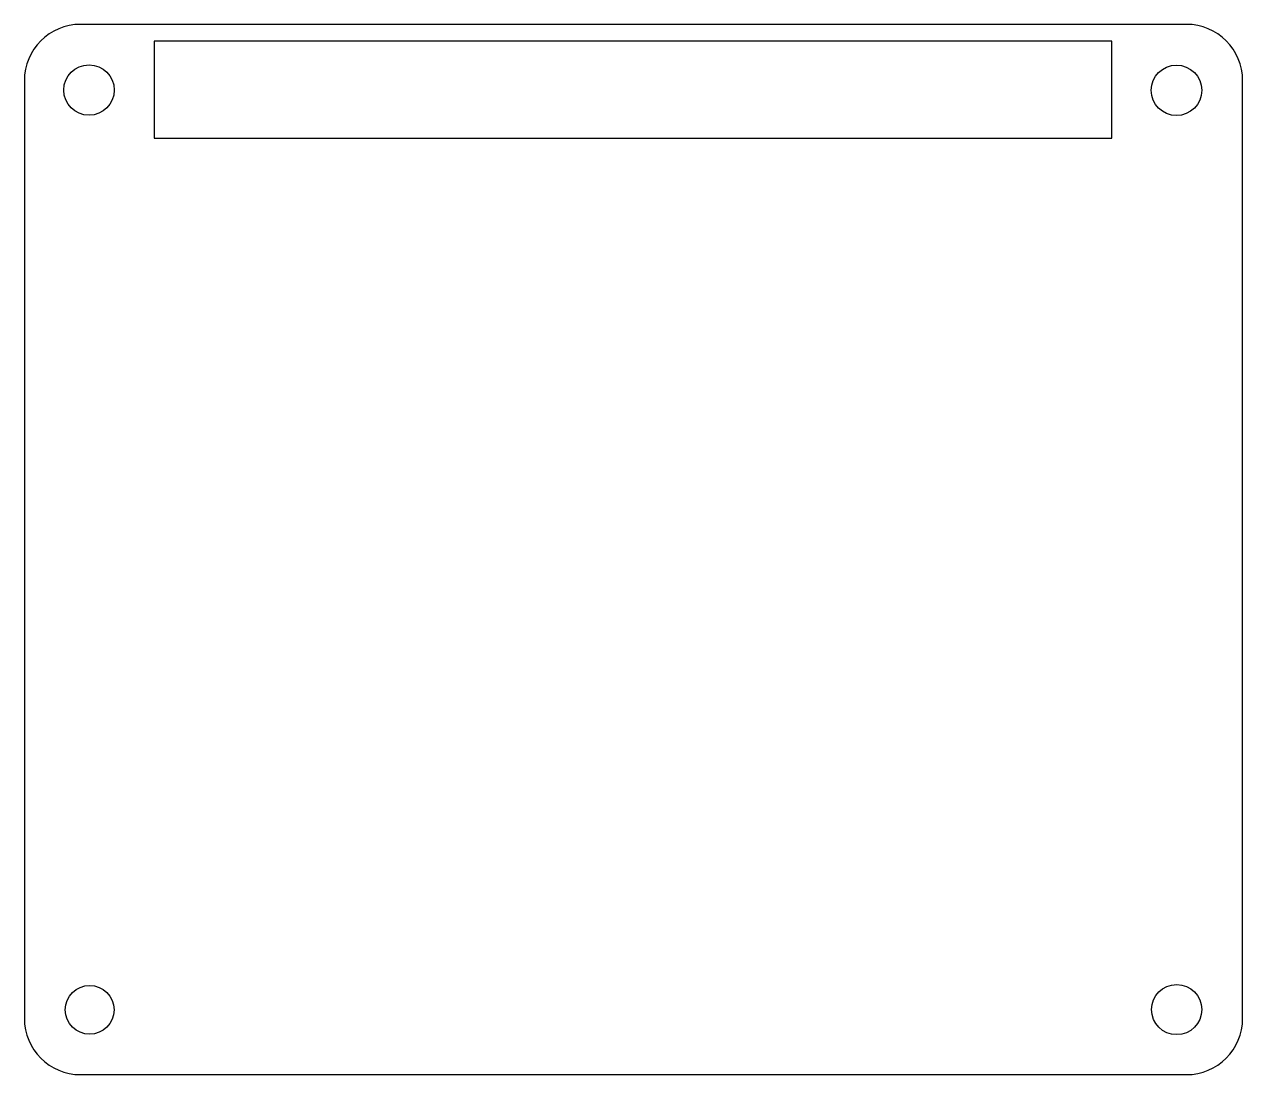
# Model space of a CAD drawing. Header units: millimetres. Extents: x 139.9 to 204.9, y 250.3 to 306.3.
import ezdxf

# ---------------------------------------------------------------- set-up
doc = ezdxf.new("R2010")
doc.units = ezdxf.units.MM

msp = doc.modelspace()

# ---------------------------------------------------------------- linework, layer by layer
at = {"color": 7, "linetype": 'Continuous', "lineweight": 25}
for p, q in [((201.872, 306.334), (142.914, 306.334)), ((197.902, 305.438), (146.841, 305.438)), ((146.841, 305.438), (146.841, 300.275)), ((197.902, 300.275), (197.902, 305.438)), ((139.914, 303.334), (139.914, 253.348)), ((204.872, 253.348), (204.872, 303.334)), ((146.841, 300.275), (197.902, 300.275)), ((142.914, 250.348), (201.872, 250.348))]:
    msp.add_line(p, q, dxfattribs=at)
for centre, radius in [((143.361, 302.832), 1.345), ((201.345, 302.819), 1.347), ((143.395, 253.802), 1.299), ((201.355, 253.815), 1.336)]:
    msp.add_circle(centre, radius, dxfattribs=at)
for centre, start, end in [((142.914, 303.334), 90, 180), ((201.872, 303.334), 0, 90), ((142.914, 253.348), 180, 270), ((201.872, 253.348), 270, 360)]:
    msp.add_arc(centre, 3, start, end, dxfattribs=at)

doc.saveas('drawing.dxf')
